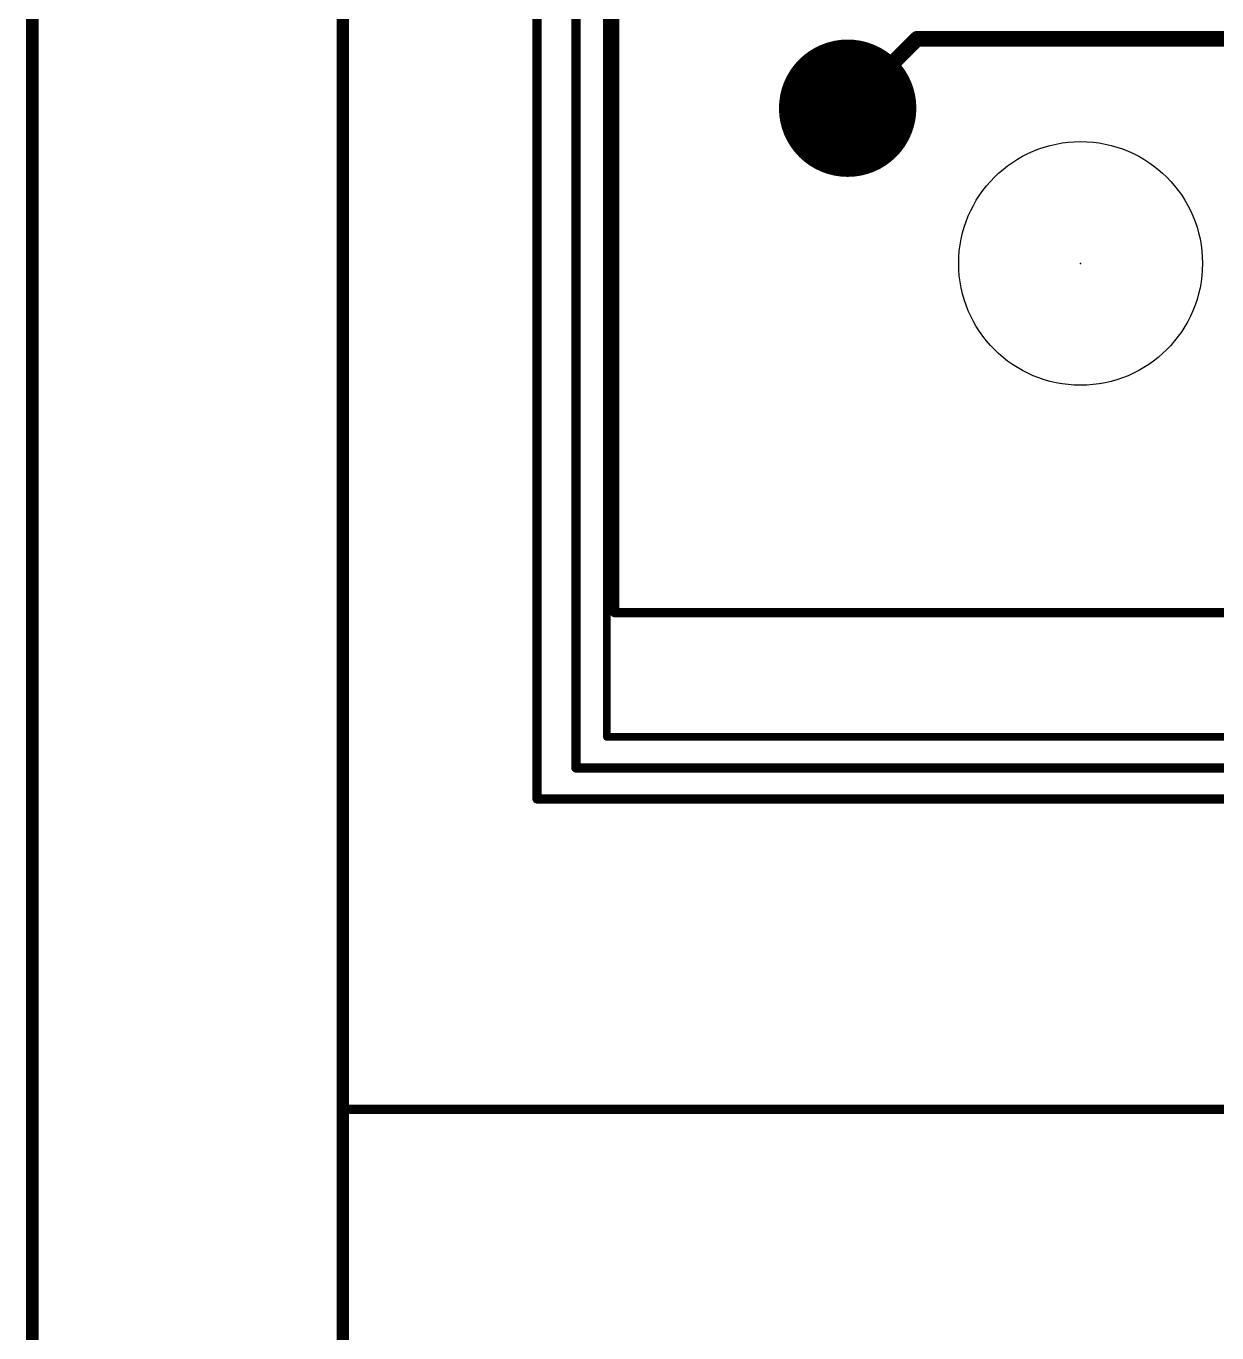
# Model space of a CAD drawing. Extents: x -5 to 151, y -26 to 100.
# Drawn here: x -5.18 to 14.29, y 0.91 to 22.3 of the extents above; entities that cross this region are included whole.
import ezdxf

# ---------------------------------------------------------------- set-up
doc = ezdxf.new("R2010")
doc.units = 0
for name, color, linetype in [('1', 12, 'CONTINUOUS'), ('16', 132, 'CONTINUOUS'), ('17', 110, 'CONTINUOUS'), ('20', 31, 'CONTINUOUS'), ('21', 253, 'CONTINUOUS'), ('23', 53, 'CONTINUOUS'), ('51', 253, 'CONTINUOUS')]:
    doc.layers.add(name, color=color, linetype=linetype)

# ---------------------------------------------------------------- blocks, each defined once
blk = doc.blocks.new('ROUNDP')
at = {"const_width": 0.5}
blk.add_lwpolyline([(0, -0.25, 1), (0, 0.25, 1), (0, -0.25)], format="xyb", dxfattribs=at)

msp = doc.modelspace()

# ---------------------------------------------------------------- linework, layer by layer
at = {"layer": '1'}
for points, const_width in [([(0, 94.615), (0, 0)], 0.1524), ([(3.175, 83.82), (3.175, 9.652)], 0.1524), ([(3.81, 83.82), (3.81, 10.16)], 0.1524), ([(4.445, 12.7), (4.445, 83.185)], 0.1524), ([(9.3917, 22.0917), (8.255, 20.955)], 0.254), ([(15.1863, 22.0917), (9.3917, 22.0917)], 0.254), ([(14.605, 12.7), (4.445, 12.7)], 0.1524), ([(3.81, 10.16), (52.07, 10.16)], 0.1524), ([(3.175, 9.652), (3.683, 9.652)], 0.1524), ([(3.81, 9.652), (3.683, 9.652)], 0.1524), ([(51.689, 9.652), (3.81, 9.652)], 0.1524)]:
    msp.add_lwpolyline(points, dxfattribs=dict(at, const_width=const_width))
for points, const_width in [([(9.3917, 22.1552, 1), (9.3917, 22.0282)], 0.127), ([(9.4366, 22.0467, 1), (9.3467, 22.1366)], 0.127), ([(8.2101, 20.9999, 1), (8.2999, 20.9101)], 0.127), ([(4.445, 12.7381, 1), (4.445, 12.6619)], 0.0762), ([(4.4069, 12.7, 1), (4.4831, 12.7)], 0.0762), ([(3.81, 10.1981, 1), (3.81, 10.1219)], 0.0762), ([(3.7719, 10.16, 1), (3.8481, 10.16)], 0.0762), ([(3.175, 9.6901, 1), (3.175, 9.6139)], 0.0762), ([(3.1369, 9.652, 1), (3.2131, 9.652)], 0.0762), ([(3.683, 9.6901, 1), (3.683, 9.6139)], 0.0762), ([(3.683, 9.6139, 1), (3.683, 9.6901)], 0.0762), ([(3.81, 9.6901, 1), (3.81, 9.6139)], 0.0762), ([(3.81, 9.6139, 1), (3.81, 9.6901)], 0.0762)]:
    msp.add_lwpolyline(points, format="xyb", dxfattribs=dict(at, const_width=const_width))
at = {"layer": '16', "const_width": 0.1524}
for points in [[(0, 94.615), (0, 4.572)], [(0, 4.572), (82.55, 4.572)]]:
    msp.add_lwpolyline(points, dxfattribs=at)
at = {"layer": '16', "const_width": 0.0762}
for points in [[(0, 4.6101, 1), (0, 4.5339)], [(-0.0381, 4.572, 1), (0.0381, 4.572)]]:
    msp.add_lwpolyline(points, format="xyb", dxfattribs=at)
at = {"layer": '20', "const_width": 0.2032}
msp.add_lwpolyline([(-5.08, -26.035), (-5.08, 100.33)], dxfattribs=at)
at = {"layer": '20'}
msp.add_circle((12.065, 18.415), 1.9939, dxfattribs=at)
at = {"layer": '21', "const_width": 0.2032}
msp.add_lwpolyline([(0, 0), (0, 94.615)], dxfattribs=at)
at = {"layer": '23'}
msp.add_point((12.065, 18.415), dxfattribs=at)
at = {"layer": '51', "const_width": 0.127}
for points in [[(4.318, 10.668), (4.318, 26.162)], [(19.812, 10.668), (4.318, 10.668)]]:
    msp.add_lwpolyline(points, dxfattribs=at)
at = {"layer": '51', "const_width": 0.0635}
for points in [[(4.318, 10.6998, 1), (4.318, 10.6363)], [(4.2863, 10.668, 1), (4.3498, 10.668)]]:
    msp.add_lwpolyline(points, format="xyb", dxfattribs=at)

# ---------------------------------------------------------------- block references
at = {"layer": '17', "xscale": 2.2479, "yscale": 2.2479}
msp.add_blockref('ROUNDP', (8.255, 20.955), dxfattribs=at)
msp.add_blockref('ROUNDP', (8.255, 20.955), dxfattribs=at)

doc.saveas('drawing.dxf')
